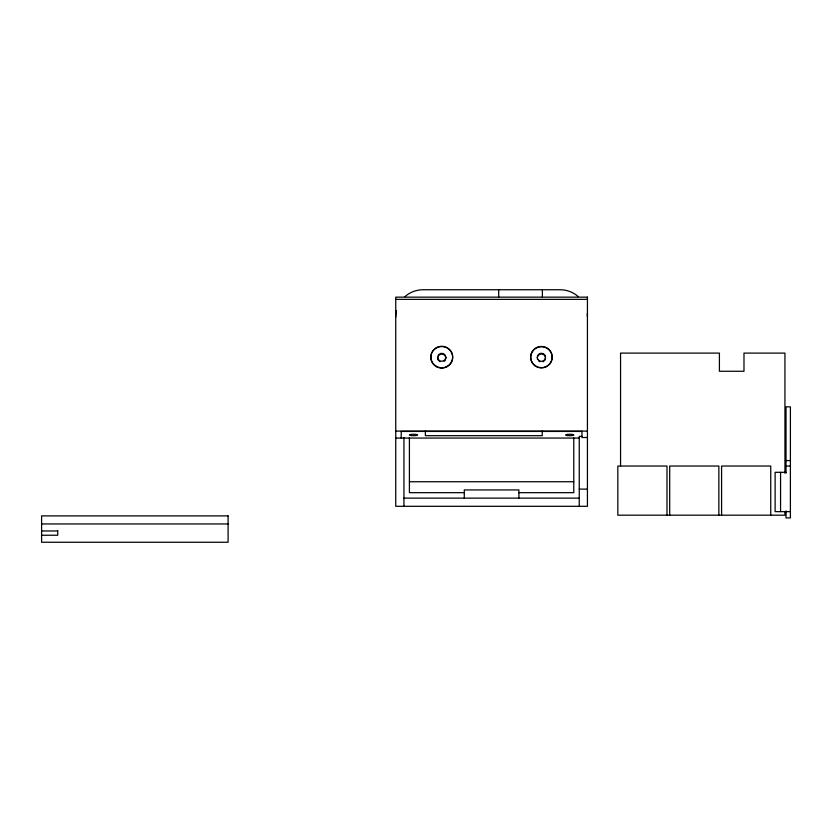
<?xml version="1.0" encoding="UTF-8"?>
<svg xmlns="http://www.w3.org/2000/svg" width="832" height="832" viewBox="0 0 832 832"><rect width="100%" height="100%" fill="white"/><g stroke="black" fill="none" stroke-linecap="round" stroke-linejoin="round"><path stroke-width="1.25" d="M445.796 358.706L445.838 356.938A4.098 4.035 0 0 0 437.726 356.595L437.684 358.353A4.098 4.035 0 0 0 438.402 360.318M395.751 299.354L587.434 299.354M395.751 431.111L587.434 431.111M581.974 431.434L401.211 431.434L401.211 438.058M581.974 436.405L579.249 436.405L579.249 506.314M587.434 437.507L581.974 437.507L581.974 431.205M395.751 438.058L579.249 438.058M786.032 460.574L790.4 460.574M786.032 466.034L790.4 466.034M786.032 472.316L775.112 472.316L775.112 511.638L790.4 511.638M409.406 481.738L573.778 481.738M579.249 489.112L587.434 489.112M464.287 492.669L409.406 492.669L409.406 437.809M518.898 492.669L573.778 492.669L573.778 437.809M403.946 498.129L579.249 498.129M41.6 523.952L228.093 523.952M41.6 530.972L57.71 530.972M41.6 535.236L57.71 535.236L57.71 530.629M786.032 472.982L786.032 406.838L790.4 406.838L790.4 517.92L786.032 517.92L786.032 510.921M784.94 473.252L784.94 353.101L743.985 353.101L743.985 371.259L719.41 371.259L719.41 353.101L620.558 353.101L620.558 466.034M784.94 511.545L784.94 515.185L617.833 515.185L617.833 466.034L666.983 466.034L666.983 515.185M780.572 472.316L780.572 511.638M770.744 515.185L770.744 466.034L721.594 466.034L721.594 515.185M718.858 515.185L718.858 466.034L669.708 466.034L669.708 515.185M542.381 289.744L542.381 297.19M542.246 430.872L542.246 435.687L425.381 435.687L425.381 430.872M518.898 498.129L518.898 489.934L464.287 489.934L464.287 498.129M498.69 289.744L498.69 297.19M403.946 437.445L403.946 506.314M537.378 357.406A4.098 4.035 0 0 1 543.057 354.307A4.098 4.035 0 0 1 544.627 360.516M543.858 361.244A4.098 4.035 0 0 1 542.922 361.754M539.791 361.702A4.098 4.035 0 0 1 538.876 361.161M537.607 359.476A4.098 4.035 0 0 1 537.358 358.457L537.378 356.689A4.098 4.035 0 0 1 543.691 353.933A4.098 4.035 0 0 1 543.566 360.734A4.098 4.035 0 0 1 537.358 357.75M445.474 359.705A4.098 4.035 0 0 1 444.111 361.306M440.024 361.66A4.098 4.035 0 0 1 439.13 361.088M437.726 357.302A4.098 4.035 0 0 1 445.838 357.656M395.751 317.044A27.31 27.31 0 0 1 396.542 310.513M404.955 296.608A27.31 27.31 0 0 1 423.062 289.744L560.134 289.744A27.31 27.31 0 0 1 578.24 296.608M587.236 313.758A27.31 27.31 0 0 1 587.434 317.044M445.796 357.989A4.098 4.035 0 0 1 437.684 357.646M537.701 367.234A10.754 10.598 0 0 1 532.126 351.957A10.754 10.598 0 0 1 548.371 349.201A10.754 10.598 0 0 1 548.309 365.435M547.56 365.997A10.754 10.598 0 0 1 538.595 367.515M587.434 297.149L395.751 297.149L395.751 506.314L587.434 506.314L587.434 297.138M228.093 515.892L41.6 515.892L41.6 542.256L228.093 542.256L228.093 515.892M411.455 435.583A4.098 0.707 0 0 0 417.591 434.97A4.098 0.707 0 0 0 411.455 434.356A4.098 0.707 0 0 0 411.455 435.583M567.642 435.583A4.098 0.707 0 0 0 573.778 434.97A4.098 0.707 0 0 0 567.642 434.356A4.098 0.707 0 0 0 567.642 435.583M535.215 365.706A10.754 10.598 0 0 0 552.136 358.02A10.754 10.598 0 0 0 536.921 347.433A10.754 10.598 0 0 0 535.215 365.706M436.301 366.371A10.92 10.754 0 0 0 452.681 357.053A10.92 10.754 0 0 0 436.301 347.734A10.92 10.754 0 0 0 436.301 366.371M436.301 366.61A10.92 10.754 0 0 0 452.681 357.292A10.92 10.754 0 0 0 436.301 347.974A10.92 10.754 0 0 0 436.301 366.61"/></g></svg>
